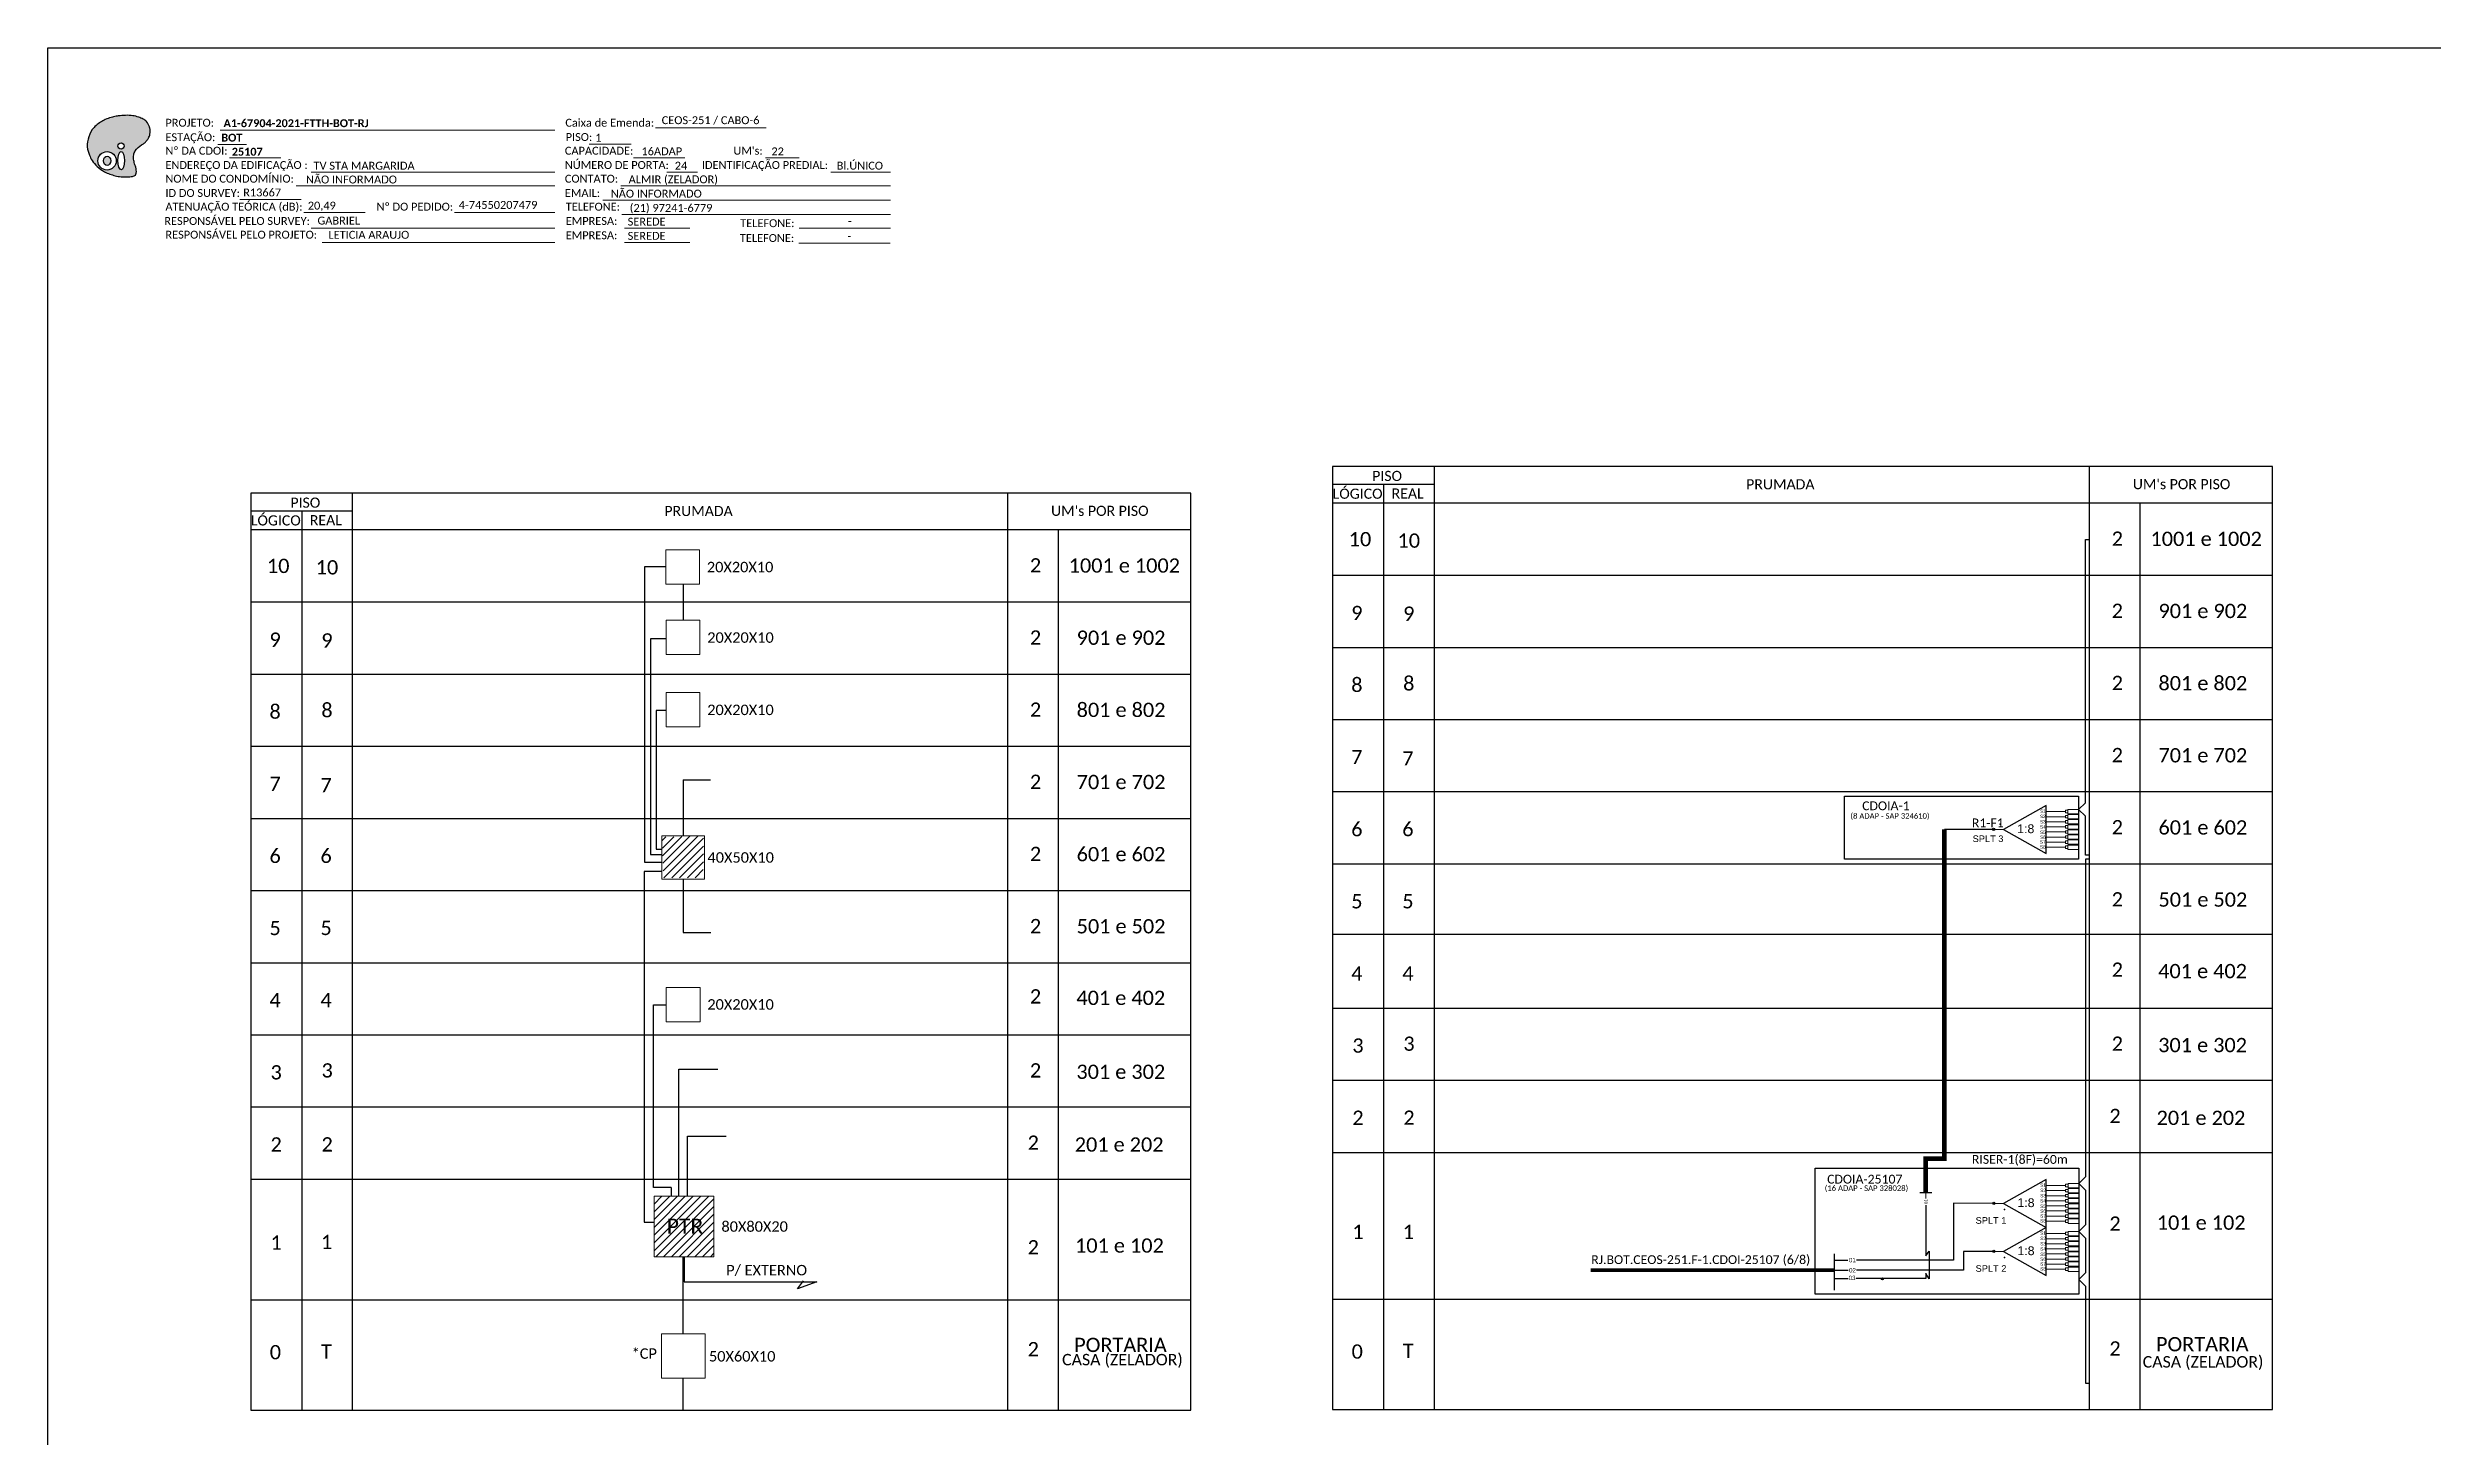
# Model space of a CAD drawing. Extents: x -4 to 837, y 1 to 595.
# Drawn here: x -4 to 537, y 280 to 595 of the extents above; entities that cross this region are included whole.
import ezdxf
from ezdxf.enums import TextEntityAlignment as Align

# ---------------------------------------------------------------- set-up
doc = ezdxf.new("R2010")
doc.units = 0
doc.styles.add('ARIAL', font='arial.ttf')
doc.styles.add('WMF-Calibri0', font='calibri.ttf')
doc.styles.add('WMF-Calibri1', font='calibrib.ttf')

# ---------------------------------------------------------------- blocks, each defined once
blk = doc.blocks.new('OI')
h = blk.add_hatch(color=40)
edge = h.paths.add_edge_path()
edge.add_spline(control_points=[(4.35, -0.67), (3.92, -0.99), (3.26, -1.5), (2.81, -2.59), (2.9, -3.5), (3.06, -4.27), (3.31, -4.85), (3.37, -5.39), (3.4, -5.88), (3.2, -6.4), (2.54, -6.61), (1.65, -6.63), (0.55, -6.67), (-0.56, -6.42), (-1.61, -6.14), (-2.77, -5.61), (-3.92, -4.77), (-4.89, -3.7), (-5.34, -2.65), (-5.6, -1.94), (-5.85, -0.96), (-5.71, 0.47), (-5.1, 2.02), (-4.14, 3.02), (-3.3, 3.61), (-2.37, 4.16), (-1.36, 4.44), (-0.56, 4.7), (0.79, 4.85), (2.24, 4.97), (3.79, 4.57), (4.67, 4.21), (5.44, 3.65), (5.76, 2.99), (6.03, 2.21), (6.01, 1.46), (5.72, 0.64), (5.31, 0.08), (4.88, -0.38), (4.51, -0.55), (4.35, -0.67)], knot_values=[0, 0, 0, 0, 1.60434, 2.417191, 3.427595, 4.282808, 4.776746, 5.304182, 5.888771, 6.258406, 6.858137, 7.79129, 8.986195, 10.124242, 11.187857, 12.242908, 13.953784, 15.414161, 16.515391, 17.349188, 17.675853, 19.552021, 21.515531, 22.568638, 23.63245, 24.621084, 25.782718, 26.745347, 27.142653, 29.870543, 31.004649, 31.921532, 32.709589, 33.801391, 34.042471, 35.192333, 35.971461, 36.628871, 37.254359, 37.836911, 37.836911, 37.836911, 37.836911], degree=3, periodic=0)
h.paths.add_polyline_path([(1.13, -0.87, -1), (-0.04, -0.87, -1)], flags=16)
edge = h.paths.add_edge_path(flags=16)
edge.add_ellipse((0.56, -3.59), major_axis=(-0.02, 1.71), ratio=0.361305, start_angle=0, end_angle=360)
h.paths.add_polyline_path([(-0.36, -3.62, -1), (-3.8, -3.62, -1)], flags=16)
edge = h.paths.add_edge_path(flags=0)
edge.add_ellipse((-2.08, -3.62), major_axis=(0, 0.885), ratio=0.758294, start_angle=0, end_angle=360)
at = {"color": 40}
for centre, radius in [((-2.08, -3.62), 1.72), ((0.54, -0.87), 0.587)]:
    blk.add_circle(centre, radius, dxfattribs=at)
blk.add_ellipse((-2.08, -3.62), major_axis=(0, 0.885), ratio=0.758294, start_param=-3.141592653589792, end_param=3.141592653589792, dxfattribs=at)
blk.add_ellipse((0.56, -3.59), major_axis=(-0.02, 1.71), ratio=0.361305, dxfattribs=at)
at = {"color": 40, "start_tangent": (-0.800898, -0.598801), "end_tangent": (-0.800898, -0.598801)}
blk.add_spline([(4.35, -0.67), (3.2, -1.78), (2.9, -2.54), (2.92, -3.55), (3.12, -4.38), (3.28, -4.85), (3.37, -5.37), (3.35, -5.95), (3.2, -6.29), (2.66, -6.55), (1.73, -6.63), (0.54, -6.62), (-0.58, -6.41), (-1.6, -6.11), (-2.56, -5.67), (-3.95, -4.67), (-4.89, -3.56), (-5.37, -2.56), (-5.64, -1.78), (-5.72, -1.46), (-5.63, 0.42), (-4.84, 2.22), (-4.13, 2.99), (-3.27, 3.62), (-2.4, 4.09), (-1.3, 4.47), (-0.37, 4.72), (0.02, 4.77), (2.75, 4.8), (3.85, 4.53), (4.69, 4.16), (5.31, 3.68), (5.85, 2.73), (5.93, 2.5), (5.94, 1.35), (5.67, 0.62), (5.29, 0.08), (4.84, -0.36), (4.35, -0.67)], degree=3, dxfattribs=at)
blk = doc.blocks.new('SPLT_1-8_SC-APC')
at = {"color": 1}
blk.add_lwpolyline([(-7.37, -2.1), (-17.04, -7.55), (-7.37, -13), (-7.37, -2.1)], dxfattribs=at)
at = {"color": 3, "lineweight": 0}
for points in [[(-2.99, -3.51), (-7.37, -3.51)], [(-7.37, -4.66), (-2.99, -4.66)], [(-2.41, -3.02), (-2.41, -4)], [(-2.41, -3.02), (0, -3.02)], [(-2.41, -4), (0, -4)], [(-2.41, -4.17), (-2.41, -5.16)], [(-2.41, -4.17), (0, -4.17)], [(-2.41, -5.16), (0, -5.16)], [(-2.41, -5.32), (-2.41, -6.31)], [(-2.41, -5.32), (0, -5.32)], [(-7.37, -5.82), (-2.99, -5.82)], [(-7.37, -6.97), (-2.99, -6.97)], [(-7.37, -8.12), (-2.99, -8.12)], [(-7.37, -9.28), (-2.99, -9.28)], [(-7.37, -10.43), (-2.99, -10.43)], [(-2.41, -6.31), (0, -6.31)], [(-2.41, -6.48), (-2.41, -7.46)], [(-2.41, -6.48), (0, -6.48)], [(-2.41, -7.46), (0, -7.46)], [(-2.41, -7.63), (-2.41, -8.62)], [(-2.41, -7.63), (0, -7.63)], [(-2.41, -8.62), (0, -8.62)], [(-2.41, -8.78), (-2.41, -9.77)], [(-2.41, -8.78), (0, -8.78)], [(-2.41, -9.77), (0, -9.77)], [(-2.41, -9.94), (-2.41, -10.92)], [(-2.41, -9.94), (0, -9.94)], [(-7.37, -11.58), (-2.99, -11.58)], [(-2.41, -10.92), (0, -10.92)], [(-2.41, -11.09), (-2.41, -12.08)], [(-2.41, -11.09), (0, -11.09)], [(-2.41, -12.08), (0, -12.08)]]:
    blk.add_lwpolyline(points, dxfattribs=at)
for points in [[(-2.99, -3.22), (-2.41, -3.22), (-2.41, -3.8), (-2.99, -3.8)], [(-2.99, -4.38), (-2.41, -4.38), (-2.41, -4.95), (-2.99, -4.95)], [(-2.99, -5.53), (-2.41, -5.53), (-2.41, -6.1), (-2.99, -6.1)], [(-2.99, -6.68), (-2.41, -6.68), (-2.41, -7.26), (-2.99, -7.26)], [(-2.99, -7.84), (-2.41, -7.84), (-2.41, -8.41), (-2.99, -8.41)], [(-2.99, -8.99), (-2.41, -8.99), (-2.41, -9.56), (-2.99, -9.56)], [(-2.99, -10.14), (-2.41, -10.14), (-2.41, -10.72), (-2.99, -10.72)], [(-2.99, -11.3), (-2.41, -11.3), (-2.41, -11.87), (-2.99, -11.87)]]:
    blk.add_lwpolyline(points, close=True, dxfattribs=at)
at = {"color": 1, "lineweight": 0}
blk.add_lwpolyline([(-17.04, -7.55), (-19.26, -7.55)], dxfattribs=at)
at = {"color": 1, "style": 'ARIAL'}
for s, height, p in [('S1', 0.75, (-8.74, -3.78)), ('S2', 0.75, (-8.74, -4.97)), ('1:8', 2, (-13.91, -8.4)), ('S3', 0.75, (-8.74, -6.18)), ('S4', 0.75, (-8.74, -7.36)), ('S5', 0.75, (-8.74, -8.57)), ('S6', 0.75, (-8.74, -9.69)), ('S7', 0.75, (-8.74, -10.78)), ('S8', 0.75, (-8.74, -11.9))]:
    blk.add_text(s, height=height, dxfattribs=at).set_placement(p)
blk = doc.blocks.new('SPLITTER_')
blk.add_point((0, 0))
at = {"style": 'ARIAL', "flags": 4}
blk.add_attdef('SPLT', (0, -3.26), '', height=1.5, dxfattribs=at)
blk = doc.blocks.new('SPLITTER FUTURO')
blk.add_point((0, 0))
at = {"style": 'ARIAL', "text_generation_flag": 6, "flags": 4}
for tag, p, height in [('SPLT', (-6.22, -4.1), 1.5), ('INSTAL.', (-6.25, -6.09), 1.25)]:
    blk.add_attdef(tag, p, '', height=height, rotation=180, dxfattribs=at)

msp = doc.modelspace()

# ---------------------------------------------------------------- hatches: boundary and pattern name
h = msp.add_hatch(color=3)
h.dxf.hatch_style = 1
edge = h.paths.add_edge_path()
edge.add_arc((437.73, 417.88), 0.242, 0, 360)
h = msp.add_hatch()
h.set_pattern_fill('ANSI31', color=1, scale=10, style=0)
h.set_pattern_definition([(45, (-479.7313, 19.195), (-0.8838835, 0.8838835), [])])
h.paths.add_polyline_path([(145.01, 416.39), (135.59, 416.14), (135.85, 406.87), (144.91, 406.93)])
h.paths.add_polyline_path([(143.77, 407.51), (143.77, 407.51), (143.77, 412.66), (143.77, 412.66)], flags=24)
h = msp.add_hatch()
h.set_pattern_fill('ANSI31', color=1, scale=10, style=0)
h.set_pattern_definition([(45, (-457.8024, -17.5247), (-0.8838835, 0.8838835), [])])
h.paths.add_polyline_path([(156.27, 370.79), (165.7, 370.79), (165.7, 375.94), (156.27, 375.94)], flags=9)
h = msp.add_hatch()
h.set_pattern_fill('ANSI31', color=1, scale=10, style=0)
h.set_pattern_definition([(45, (-477.8377, -63.0834), (-0.8838835, 0.8838835), [])])
h.paths.add_polyline_path([(147.35, 334.64), (133.78, 334.64), (133.78, 320.88), (147.35, 320.88)])
h.paths.add_polyline_path([(136.24, 325.23), (145.66, 325.23), (145.66, 330.38), (136.24, 330.38)], flags=24)
h = msp.add_hatch(color=3)
h.dxf.hatch_style = 1
edge = h.paths.add_edge_path()
edge.add_arc((437.78, 333.01), 0.256, 0, 360)
h = msp.add_hatch(color=3)
h.dxf.hatch_style = 1
edge = h.paths.add_edge_path()
edge.add_arc((437.78, 322.12), 0.256, 0, 360)
h = msp.add_hatch(color=3)
h.dxf.hatch_style = 1
edge = h.paths.add_edge_path()
edge.add_arc((412.49, 315.89), 0.256, 0, 360)

# ---------------------------------------------------------------- linework, layer by layer
at = {"color": 5}
for p, q in [((437.73, 417.88), (426.55, 417.88)), ((422.32, 332.64), (422.32, 321.08)), ((422.32, 321.08), (423.09, 322.14)), ((423.09, 322.14), (423.11, 315.92)), ((423.13, 315.88), (422.33, 317.13))]:
    msp.add_line(p, q, dxfattribs=at)
at = {"color": 1}
msp.add_line((401.54, 321.54), (401.54, 313.34), dxfattribs=at)
msp.add_lwpolyline([(-3.83, 595.26), (837.17, 595.26), (837.17, 1.26), (-3.83, 1.26)], close=True)
at = {"color": 7, "lineweight": 0}
for points in [[(35.28, 576.58), (111.25, 576.58)], [(134.09, 577.07), (159.22, 577.07)], [(34.76, 573.3), (41.31, 573.3)], [(37.42, 570.23), (49.06, 570.23)], [(119.05, 573.34), (128.53, 573.34)], [(129.1, 570.23), (140.71, 570.23)], [(159.04, 570.23), (166.7, 570.23)], [(52.58, 563.88), (111.25, 563.88)], [(55.99, 566.99), (111.25, 566.99)], [(126.21, 563.88), (187.44, 563.88)], [(136.68, 566.99), (143.62, 566.99)], [(173.85, 566.99), (187.41, 566.99)], [(39.74, 560.82), (53.69, 560.82)], [(54.28, 557.85), (68.22, 557.85)], [(88.51, 557.85), (111.27, 557.85)], [(122.17, 560.64), (187.44, 560.64)], [(126.46, 557.41), (187.44, 557.41)], [(55.99, 554.29), (111.25, 554.29)], [(127.07, 554.29), (141.86, 554.29)], [(166.67, 554.29), (187.44, 554.29)], [(58.48, 551.06), (111.25, 551.06)], [(127.07, 551.06), (141.86, 551.06)], [(166.6, 550.93), (187.37, 550.93)]]:
    msp.add_lwpolyline(points, dxfattribs=at)
at = {"color": 0}
for points in [[(501.02, 500.23), (287.7, 500.23)], [(255.54, 494.17), (42.23, 494.17)], [(310.85, 496.12), (287.7, 496.12)], [(65.37, 490.06), (42.23, 490.06)]]:
    msp.add_lwpolyline(points, dxfattribs=at)
for points in [[(287.7, 500.23), (287.7, 286.25), (501.02, 286.25), (501.02, 500.23)], [(310.85, 286.25), (310.85, 500.23)], [(459.43, 500.23), (459.43, 286.25)], [(42.23, 494.17), (42.23, 286.09), (255.54, 286.09), (255.54, 494.17)], [(65.37, 286.09), (65.37, 494.17)], [(213.95, 494.17), (213.95, 286.09)], [(299.28, 496.12), (299.28, 286.25)], [(53.8, 490.06), (53.8, 286.09)], [(287.7, 492.01), (501.02, 492.01)], [(471, 286.25), (471, 492.01)], [(42.23, 485.95), (255.54, 485.95)], [(225.52, 286.09), (225.52, 485.95)], [(287.7, 475.56), (501.02, 475.56)], [(42.23, 469.49), (255.54, 469.49)], [(287.7, 459.18), (501.02, 459.18)], [(42.23, 453.12), (255.54, 453.12)], [(287.7, 442.81), (501.02, 442.81)], [(42.23, 436.75), (255.54, 436.75)], [(287.7, 426.44), (501.02, 426.44)], [(42.23, 420.38), (255.54, 420.38)], [(287.7, 410.07), (501.02, 410.07)], [(42.23, 404.01), (255.54, 404.01)], [(287.7, 394.09), (501.02, 394.09)], [(42.23, 387.63), (255.54, 387.63)], [(287.7, 377.32), (501.02, 377.32)], [(42.23, 371.26), (255.54, 371.26)], [(287.7, 360.95), (501.02, 360.95)], [(42.23, 354.89), (255.54, 354.89)], [(287.7, 344.58), (501.02, 344.58)], [(42.23, 338.52), (255.54, 338.52)], [(42.23, 311.12), (255.54, 311.12)], [(287.7, 311.28), (501.02, 311.28)]]:
    msp.add_lwpolyline(points)
at = {"color": 3}
for points in [[(459.43, 412.01), (458.56, 412.01), (458.56, 420.9), (456.99, 422.41), (458.56, 423.92), (458.56, 483.67), (459.43, 483.67)], [(136.42, 477.46), (131.61, 477.46), (131.61, 410.44), (135.55, 410.44)], [(140.34, 473.55), (140.34, 465.32)], [(136.51, 461.11), (132.92, 461.11), (132.92, 412.21), (135.55, 412.21)], [(136.52, 444.85), (134.23, 444.85), (134.23, 413.38), (135.55, 413.38)], [(140.34, 429.1), (140.34, 416.42)], [(140.34, 429.1), (146.58, 429.1)], [(135.55, 408.35), (131.52, 408.35), (131.52, 328.71), (133.78, 328.71)], [(140.35, 406.61), (140.35, 394.49)], [(459.43, 411.11), (458.6, 411.11), (458.61, 339.05), (457.05, 337.54), (458.61, 336.03), (458.61, 328.15), (457.04, 326.64), (458.61, 325.14), (458.61, 317.25), (457.04, 315.75), (458.61, 314.24), (458.61, 292.22), (459.43, 292.22)], [(140.35, 394.49), (146.62, 394.49)], [(137.66, 336.59), (133.6, 336.59), (133.6, 378.08), (136.54, 378.08)], [(139.38, 334.73), (139.38, 363.43)], [(139.38, 363.43), (148.23, 363.43)], [(141.33, 334.64), (141.33, 348.28)], [(141.33, 348.28), (150.12, 348.28)], [(137.66, 336.59), (137.66, 334.64)], [(437.78, 333.01), (428.62, 333.02), (428.62, 320.14), (406.59, 320.14)], [(140.35, 303.41), (140.35, 320.88)], [(401.54, 320.14), (404.68, 320.14)], [(140.35, 286.09), (140.35, 293.37)]]:
    msp.add_lwpolyline(points, dxfattribs=at)
at = {"lineweight": 0}
for points in [[(144.09, 481.32), (136.42, 481.32), (136.42, 473.55), (144.09, 473.55)], [(144.17, 465.32), (136.51, 465.32), (136.51, 457.55), (144.17, 457.55)], [(144.18, 448.91), (136.52, 448.91), (136.52, 441.14), (144.18, 441.14)], [(144.2, 374.23), (136.54, 374.23), (136.54, 382), (144.2, 382)], [(145.33, 303.41), (135.43, 303.41), (135.43, 293.37), (145.33, 293.37)]]:
    msp.add_lwpolyline(points, close=True, dxfattribs=at)
at = {"color": 1}
for points in [[(403.86, 425.42), (456.99, 425.42), (456.99, 411.11), (403.86, 411.11)], [(397.21, 341.01), (457.04, 341.01), (457.04, 312.39), (397.21, 312.39)]]:
    msp.add_lwpolyline(points, close=True, dxfattribs=at)
at = {"color": 5, "const_width": 1}
msp.add_lwpolyline([(426.55, 417.88), (426.55, 343.16), (422.31, 343.16), (422.31, 335.44)], dxfattribs=at)
at = {"color": 1, "lineweight": 0}
for points in [[(145.23, 416.42), (135.55, 416.42), (135.55, 406.61), (145.23, 406.61)], [(133.78, 334.64), (147.35, 334.64), (147.35, 320.88), (133.78, 320.88)]]:
    msp.add_lwpolyline(points, close=True, dxfattribs=at)
at = {"color": 5}
for points in [[(420.99, 335.44), (423.7, 335.44)], [(401.54, 315.95), (404.73, 315.95)], [(422.31, 317.15), (422.31, 315.93), (406.56, 315.93)]]:
    msp.add_lwpolyline(points, dxfattribs=at)
at = {"color": 5, "lineweight": 0}
msp.add_lwpolyline([(422.34, 335.44), (422.34, 334.13)], dxfattribs=at)
at = {"color": 1}
for points in [[(140.57, 320.88), (140.57, 315.18), (170.71, 315.18)], [(166.29, 313.59), (167.7, 315.42)], [(170.71, 315.18), (166.29, 313.59)]]:
    msp.add_lwpolyline(points, dxfattribs=at)
at = {"color": 2}
for points in [[(437.78, 322.12), (430.89, 322.12), (430.89, 317.83), (406.59, 317.83)], [(401.54, 317.83), (404.7, 317.83)]]:
    msp.add_lwpolyline(points, dxfattribs=at)
at = {"color": 1}
msp.add_lwpolyline([(346.27, 317.87, 0.8, 0.8, 0), (401.54, 317.87, 0.8, 0.8, 0)], format="xyseb", dxfattribs=at)
at = {"color": 3}
for centre, radius in [((437.73, 417.88), 0.242), ((437.78, 333.01), 0.256), ((437.78, 322.12), 0.256), ((412.49, 315.89), 0.256)]:
    msp.add_circle(centre, radius, dxfattribs=at)

# ---------------------------------------------------------------- block references
at = {"color": 0, "xscale": 1.213923925163967, "yscale": 1.213923925163967, "zscale": 1.213923925163967, "rotation": 0.1532896023949059}
msp.add_blockref('OI', (12.16, 573.99), dxfattribs=at)
at = {"color": 3}
for p in [(456.99, 425.42), (457.04, 340.56), (457.04, 329.66)]:
    msp.add_blockref('SPLT_1-8_SC-APC', p, dxfattribs=at)
ref = msp.add_blockref('SPLITTER FUTURO', (439.19, 419.09))
ref.add_attrib('SPLT', 'SPLT 3', (432.97, 415), dxfattribs={"height": 1.5, "rotation": 180, "style": 'ARIAL', "text_generation_flag": 6})
ref = msp.add_blockref('SPLITTER_', (440.17, 331.64), dxfattribs=dict(xscale=-1))
ref.add_attrib('SPLT', 'SPLT 1', (433.64, 328.38), dxfattribs={"height": 1.5, "style": 'ARIAL'})
ref = msp.add_blockref('SPLITTER_', (440.17, 320.74), dxfattribs=dict(xscale=-1))
ref.add_attrib('SPLT', 'SPLT 2', (433.64, 317.48), dxfattribs={"height": 1.5, "style": 'ARIAL'})

# ---------------------------------------------------------------- texts
at = {"color": 7, "lineweight": 0, "style": 'WMF-Calibri0'}
for s, height, p in [('PROJETO:', 1.793, (22.88, 577.33)), ('Caixa de Emenda:', 1.7927, (113.63, 577.33)), ('ESTAÇÃO:', 1.793, (22.88, 574.05)), ('PISO:', 1.793, (113.7, 574.09)), ('Nº DA CDOI:', 1.7927, (22.88, 570.98)), ('ENDEREÇO DA EDIFICAÇÃO :', 1.7927, (22.88, 567.74)), ('CAPACIDADE:', 1.7927, (113.52, 570.98)), ('NÚMERO DE PORTA:', 1.7927, (113.52, 567.74)), ('IDENTIFICAÇÃO PREDIAL:', 1.7927, (144.61, 567.74)), ("UM's:", 1.793, (151.77, 570.98)), ('NOME DO CONDOMÍNIO:', 1.7927, (22.88, 564.63)), ('ID DO SURVEY:', 1.7927, (22.88, 561.39)), ('CONTATO:', 1.793, (113.52, 564.63)), ('EMAIL:', 1.793, (113.52, 561.39)), ('RESPONSÁVEL PELO SURVEY:', 1.7927, (22.63, 555.04)), ('ATENUAÇÃO TEÓRICA (dB):', 1.7927, (22.88, 558.28)), ('Nº DO PEDIDO:', 1.7927, (70.8, 558.28)), ('TELEFONE:', 1.793, (113.71, 558.28)), ('RESPONSÁVEL PELO PROJETO:', 1.7927, (22.88, 551.93)), ('EMPRESA:', 1.793, (113.71, 555.04)), ('EMPRESA:', 1.793, (113.71, 551.8)), ('TELEFONE:', 1.793, (153.24, 551.17)), ('TELEFONE:', 1.793, (153.31, 554.54))]:
    msp.add_text(s, height=height, dxfattribs=at).set_placement(p)
at = {"color": 7}
for s, height, style, p in [('A1-67904-2021-FTTH-BOT-RJ', 1.7927, 'WMF-Calibri1', (36.07, 577.23)), ('CEOS-251 / CABO-6', 1.7927, 'WMF-Calibri0', (135.49, 577.91)), ('BOT', 1.793, 'WMF-Calibri1', (35.56, 573.95)), ('1', 1.79, 'WMF-Calibri0', (120.4, 573.94)), ('TV STA MARGARIDA ', 1.7927, 'WMF-Calibri0', (56.5, 567.58)), (' 16ADAP', 1.793, 'WMF-Calibri0', (130.27, 570.85)), ('24', 1.793, 'WMF-Calibri0', (138.46, 567.59)), ('22', 1.793, 'WMF-Calibri0', (160.39, 570.83)), ('Bl.ÚNICO', 1.793, 'WMF-Calibri0', (175.2, 567.59)), ('R13667', 1.793, 'WMF-Calibri0', (40.53, 561.51)), ('NÃO INFORMADO', 1.7927, 'WMF-Calibri0', (54.78, 564.45)), ('NÃO INFORMADO', 1.7927, 'WMF-Calibri0', (123.95, 561.24)), ('ALMIR (ZELADOR)', 1.7927, 'WMF-Calibri0', (127.99, 564.48)), ('20,49', 1.793, 'WMF-Calibri0', (55.19, 558.52)), ('4-74550207479', 1.7927, 'WMF-Calibri0', (89.45, 558.69)), ('(21) 97241-6779', 1.7927, 'WMF-Calibri0', (128.24, 558.01)), ('GABRIEL', 1.793, 'WMF-Calibri0', (57.39, 555.13)), ('LETICIA ARAUJO', 1.7927, 'WMF-Calibri0', (59.88, 551.9)), ('SEREDE', 1.793, 'WMF-Calibri0', (127.77, 554.89)), ('SEREDE', 1.793, 'WMF-Calibri0', (127.77, 551.66)), ('                -', 1.7927, 'WMF-Calibri0', (167.55, 551.65)), ('                -', 1.7927, 'WMF-Calibri0', (167.63, 555.01)), ('1001 e 1002', 3.24, 'WMF-Calibri0', (473.32, 482.19)), ('20X20X10', 2.373, 'WMF-Calibri0', (145.74, 476.22)), ('1001 e 1002', 3.24, 'WMF-Calibri0', (227.84, 476.13)), ('901 e 902', 3.24, 'WMF-Calibri0', (475.13, 465.82)), ('20X20X10', 2.373, 'WMF-Calibri0', (145.83, 460.22)), ('901 e 902', 3.24, 'WMF-Calibri0', (229.65, 459.75)), ('801 e 802', 3.24, 'WMF-Calibri0', (475.13, 449.44)), ('20X20X10', 2.373, 'WMF-Calibri0', (145.83, 443.81)), ('801 e 802', 3.24, 'WMF-Calibri0', (229.65, 443.38)), ('701 e 702', 3.24, 'WMF-Calibri0', (475.13, 433.07)), ('701 e 702', 3.24, 'WMF-Calibri0', (229.65, 427.01)), ('601 e 602', 3.24, 'WMF-Calibri0', (475.13, 416.7)), ('40X50X10', 2.373, 'WMF-Calibri0', (145.88, 410.32)), ('601 e 602', 3.24, 'WMF-Calibri0', (229.65, 410.64)), ('501 e 502', 3.24, 'WMF-Calibri0', (475.13, 400.33)), ('501 e 502', 3.24, 'WMF-Calibri0', (229.65, 394.27)), ('401 e 402', 3.24, 'WMF-Calibri0', (475.07, 384.1)), ('20X20X10', 2.373, 'WMF-Calibri0', (145.85, 376.97)), ('401 e 402', 3.24, 'WMF-Calibri0', (229.59, 378.03)), ('301 e 302', 3.24, 'WMF-Calibri0', (475.07, 367.31)), ('301 e 302', 3.24, 'WMF-Calibri0', (229.59, 361.25)), ('201 e 202', 3.24, 'WMF-Calibri0', (474.7, 350.8)), ('201 e 202', 3.24, 'WMF-Calibri0', (229.22, 344.74)), ('101 e 102', 3.24, 'WMF-Calibri0', (474.75, 327.02)), ('PTR', 3.433, 'WMF-Calibri0', (136.64, 326.11)), ('80X80X20', 2.373, 'WMF-Calibri0', (149.05, 326.57)), ('101 e 102', 3.24, 'WMF-Calibri0', (229.28, 321.82)), ('P/ EXTERNO', 2.373, 'WMF-Calibri0', (150.13, 316.67)), ('50X60X10', 2.373, 'WMF-Calibri0', (146.22, 297.12)), ('CASA (ZELADOR)', 2.6, 'WMF-Calibri0', (226.35, 296.25)), ('PORTARIA', 3.24, 'WMF-Calibri0', (229.09, 299.27)), ('CASA (ZELADOR)', 2.6, 'WMF-Calibri0', (471.56, 295.75)), ('PORTARIA', 3.24, 'WMF-Calibri0', (474.57, 299.43))]:
    msp.add_text(s, height=height, dxfattribs=dict(at, style=style)).set_placement(p)
at = {"color": 7, "style": 'WMF-Calibri1'}
msp.add_text('25107', height=1.793, dxfattribs=at).set_placement((41.45, 570.75), align=Align.CENTER)
at = {"color": 0, "style": 'WMF-Calibri0'}
for s, p in [('     PISO', (292.66, 496.93)), ('     PISO', (47.19, 490.87)), ('  LÓGICO', (286.12, 492.9)), ('    REAL', (297.88, 492.95)), ('PRUMADA', (381.57, 495.04)), ("UM's POR PISO", (469.31, 495.07)), ('  LÓGICO', (40.64, 486.84)), ('    REAL', (52.4, 486.89)), ('PRUMADA', (136.1, 488.98)), ("UM's POR PISO", (223.84, 489.01))]:
    msp.add_text(s, height=2.3, dxfattribs=at).set_placement(p)
at = {"color": 7, "style": 'WMF-Calibri0'}
for s, p in [('10', (293.95, 483.74)), ('10', (305.02, 483.41)), ('10', (48.47, 477.67)), ('10', (59.54, 477.34)), ('9', (305.02, 466.82)), ('9', (59.54, 460.75)), ('8', (305.02, 451.01)), ('8', (59.54, 444.94))]:
    msp.add_text(s, height=3.24, dxfattribs=at).set_placement(p, align=Align.MIDDLE_CENTER)
at = {"color": 1, "style": 'WMF-Calibri0'}
for s, p in [('CDOIA-1', (407.9, 422.23)), ('CDOIA-25107', (399.95, 337.5)), ('RJ.BOT.CEOS-251.F-1.CDOI-25107 (6/8)', (346.42, 319.24))]:
    msp.add_text(s, height=2, dxfattribs=at).set_placement(p)
for s, p in [('(8 ADAP - SAP 324610)', (414.21, 420.3)), ('(16 ADAP - SAP 328028)', (408.87, 335.84))]:
    msp.add_text(s, height=1.25, dxfattribs=at).set_placement(p, align=Align.CENTER)
at = {"color": 5, "style": 'WMF-Calibri0'}
for s, p in [('R1-F1', (432.79, 418.35)), ('RISER-1(8F)=60m', (432.8, 341.99))]:
    msp.add_text(s, height=2, dxfattribs=at).set_placement(p)
at = {"style": 'ARIAL'}
msp.add_text('01', height=0.75, rotation=90, dxfattribs=at).set_placement((422.39, 333.42), align=Align.MIDDLE_CENTER)
for s, p in [('01', (405.68, 320.14)), ('03', (405.61, 316.1)), ('02', (405.7, 317.83))]:
    msp.add_text(s, height=1, dxfattribs=at).set_placement(p, align=Align.MIDDLE_CENTER)
at = {"color": 6, "style": 'WMF-Calibri0'}
msp.add_text('*CP', height=2.373, dxfattribs=at).set_placement((128.68, 297.74))
at = {"color": 7, "style": 'WMF-Calibri0'}
for tag, text, flags, p in [('2', 'XX', 4, (465.8, 483.85)), ('2', 'XX', 4, (220.32, 477.79)), ('9', 'XX', 4, (293.24, 466.98)), ('2', 'XX', 4, (465.8, 467.48)), ('9', 'XX', 4, (47.77, 460.92)), ('2', 'XX', 4, (220.32, 461.42)), ('8', 'XX', 4, (293.24, 450.68)), ('2', 'XX', 4, (465.8, 451.11)), ('8', 'XX', 4, (47.77, 444.61)), ('2', 'XX', 4, (220.32, 445.05)), ('7', 'XX', 4, (293.24, 434.3)), ('7', 'XX', 4, (304.82, 434)), ('2', 'XX', 4, (465.8, 434.74)), ('7', 'XX', 4, (47.77, 428.24)), ('7', 'XX', 4, (59.34, 427.93)), ('2', 'XX', 4, (220.32, 428.68)), ('6', 'XX', 4, (293.24, 417.93)), ('6', 'XX', 4, (304.82, 417.95)), ('2', 'XX', 4, (465.8, 418.37)), ('6', 'XX', 4, (47.77, 411.87)), ('6', 'XX', 4, (59.34, 411.88)), ('2', 'XX', 4, (220.32, 412.31)), ('5', 'XX', 4, (293.24, 401.56)), ('5', 'XX', 4, (304.82, 401.57)), ('2', 'XX', 4, (465.8, 402)), ('5', 'XX', 4, (47.77, 395.5)), ('5', 'XX', 4, (59.34, 395.51)), ('2', 'XX', 4, (220.32, 395.93)), ('4', 'XX', 4, (293.24, 385.19)), ('4', 'XX', 4, (304.82, 385.2)), ('2', 'XX', 4, (465.8, 386.04)), ('4', 'XX', 4, (47.77, 379.13)), ('4', 'XX', 4, (59.34, 379.14)), ('2', 'XX', 4, (220.32, 379.98)), ('3', 'XX', 4, (293.49, 368.82)), ('3', 'XX', 4, (305.06, 369.25)), ('2', 'XX', 4, (465.8, 369.25)), ('3', 'XX', 4, (48.01, 362.75)), ('3', 'XX', 4, (59.58, 363.18)), ('2', 'XX', 4, (220.32, 363.19)), ('2', 'XX', 4, (293.49, 352.44)), ('2', 'XX', 4, (305.06, 352.46)), ('2', 'XX', 4, (465.28, 352.85)), ('2', 'XX', 4, (48.01, 346.38)), ('2', 'XX', 4, (59.58, 346.4)), ('2', 'XX', 4, (219.81, 346.78)), ('2', 'XX', 4, (465.28, 328.42)), ('1', 'XX', 4, (48.01, 324.12)), ('1', '1', 4, (59.45, 324.25)), ('2', 'XX', 4, (219.81, 323.05)), ('1', 'XX', 4, (293.49, 326.56)), ('1', '1', 4, (304.93, 326.56)), ('0', 'XX', 4, (47.84, 299.24)), ('T', 'XX', 12, (59.41, 299.39)), ('2', 'XX', 4, (219.81, 299.93)), ('0', 'XX', 4, (293.32, 299.39)), ('T', 'XX', 12, (304.89, 299.55)), ('2', 'XX', 4, (465.28, 300.09))]:
    msp.add_attdef(tag, text=text, height=3.24, dxfattribs=dict(at, flags=flags)).set_placement(p, align=Align.MIDDLE_CENTER)

doc.saveas('drawing.dxf')
